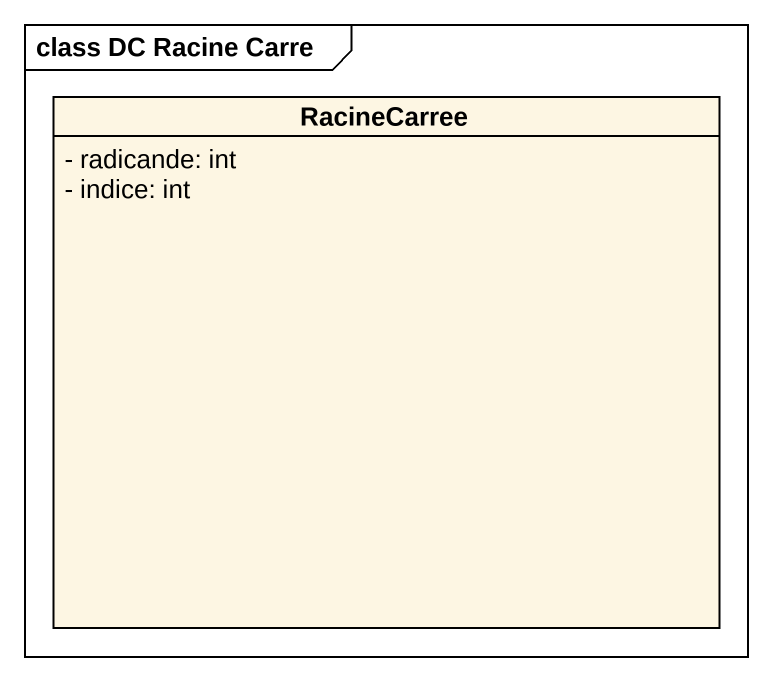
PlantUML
@startuml
mainframe class DC Racine Carre
hide circle
hide empty members
skinparam classAttributeIconSize 0
class RacineCarree {
  - radicande: int
  - indice: int
}
@enduml
